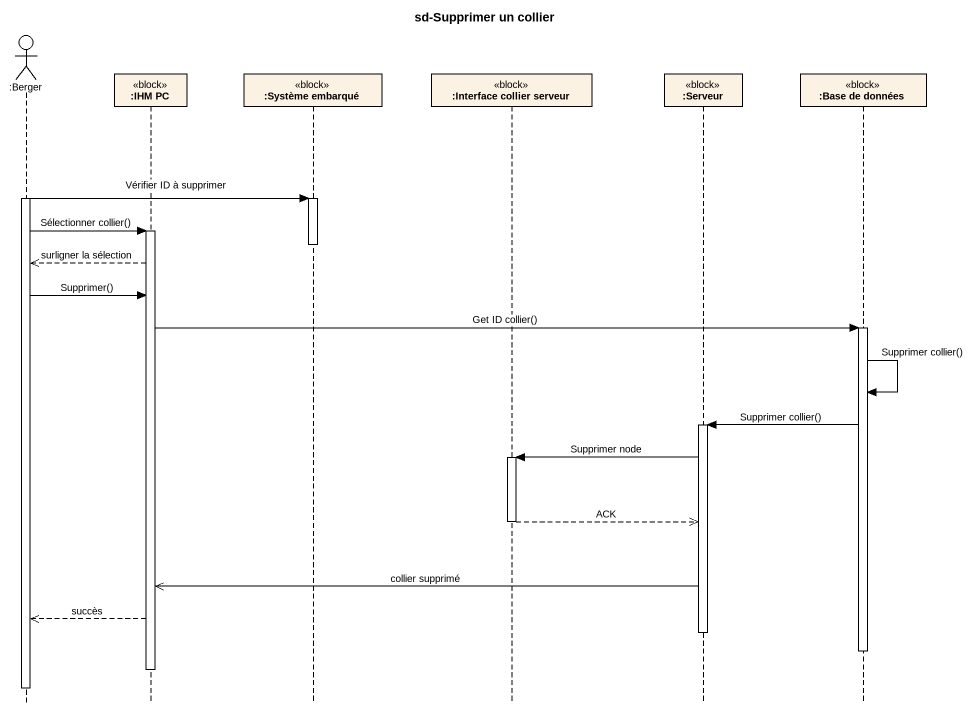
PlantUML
@startuml
title sd-Supprimer un collier
hide footbox
actor ":Berger" as Berger
participant ":IHM PC" as IHM_PC <<block>>
participant ":Système embarqué" as Système_embarqué <<block>>
participant ":Interface collier serveur" as Interface_collier_serveur <<block>>
participant ":Serveur" as Serveur <<block>>
participant ":Base de données" as Base_de_données <<block>>

activate Berger
Berger -> Système_embarqué : Vérifier ID à supprimer
activate Système_embarqué
Berger -> IHM_PC : Sélectionner collier()
activate IHM_PC
deactivate Système_embarqué
IHM_PC -->> Berger : surligner la sélection
Berger -> IHM_PC : Supprimer()
IHM_PC -> Base_de_données : Get ID collier()
activate Base_de_données
Base_de_données -> Base_de_données : Supprimer collier()
Base_de_données -> Serveur : Supprimer collier()
activate Serveur
Serveur -> Interface_collier_serveur : Supprimer node
activate Interface_collier_serveur
Interface_collier_serveur -->> Serveur : ACK
deactivate Interface_collier_serveur
Serveur ->> IHM_PC : collier supprimé
IHM_PC -->> Berger : succès
deactivate Serveur
deactivate Base_de_données
deactivate IHM_PC
deactivate Berger
@enduml
